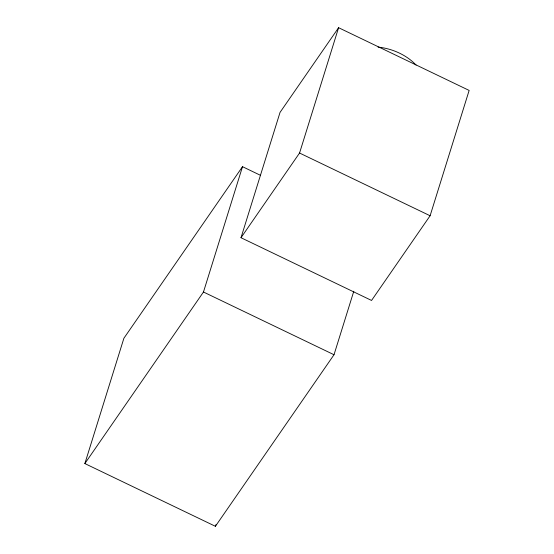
<?xml version="1.0" encoding="UTF-8"?>
<svg xmlns="http://www.w3.org/2000/svg" width="554" height="554" viewBox="0 0 554 554"><rect width="100%" height="100%" fill="white"/><g stroke="black" fill="none" stroke-linecap="round" stroke-linejoin="round"><path stroke-width="0.83" d="M353.791 291.252L334.014 354.74L215.409 526.3L84.859 463.573L123.895 338.245L242.507 166.685L260.38 175.272M84.859 463.573L203.47 292.013L242.507 166.685M241.004 237.721L280.04 112.393L338.591 27.7L469.141 90.427L430.105 215.755L371.554 300.448L241.004 237.721L299.555 153.029L338.591 27.7M215.409 526.3L215.922 524.652M299.555 153.029L430.105 215.755M203.47 292.013L334.014 354.74M378.063 47.097A45.096 30.927 17.3 0 1 416.089 65.074"/></g></svg>
